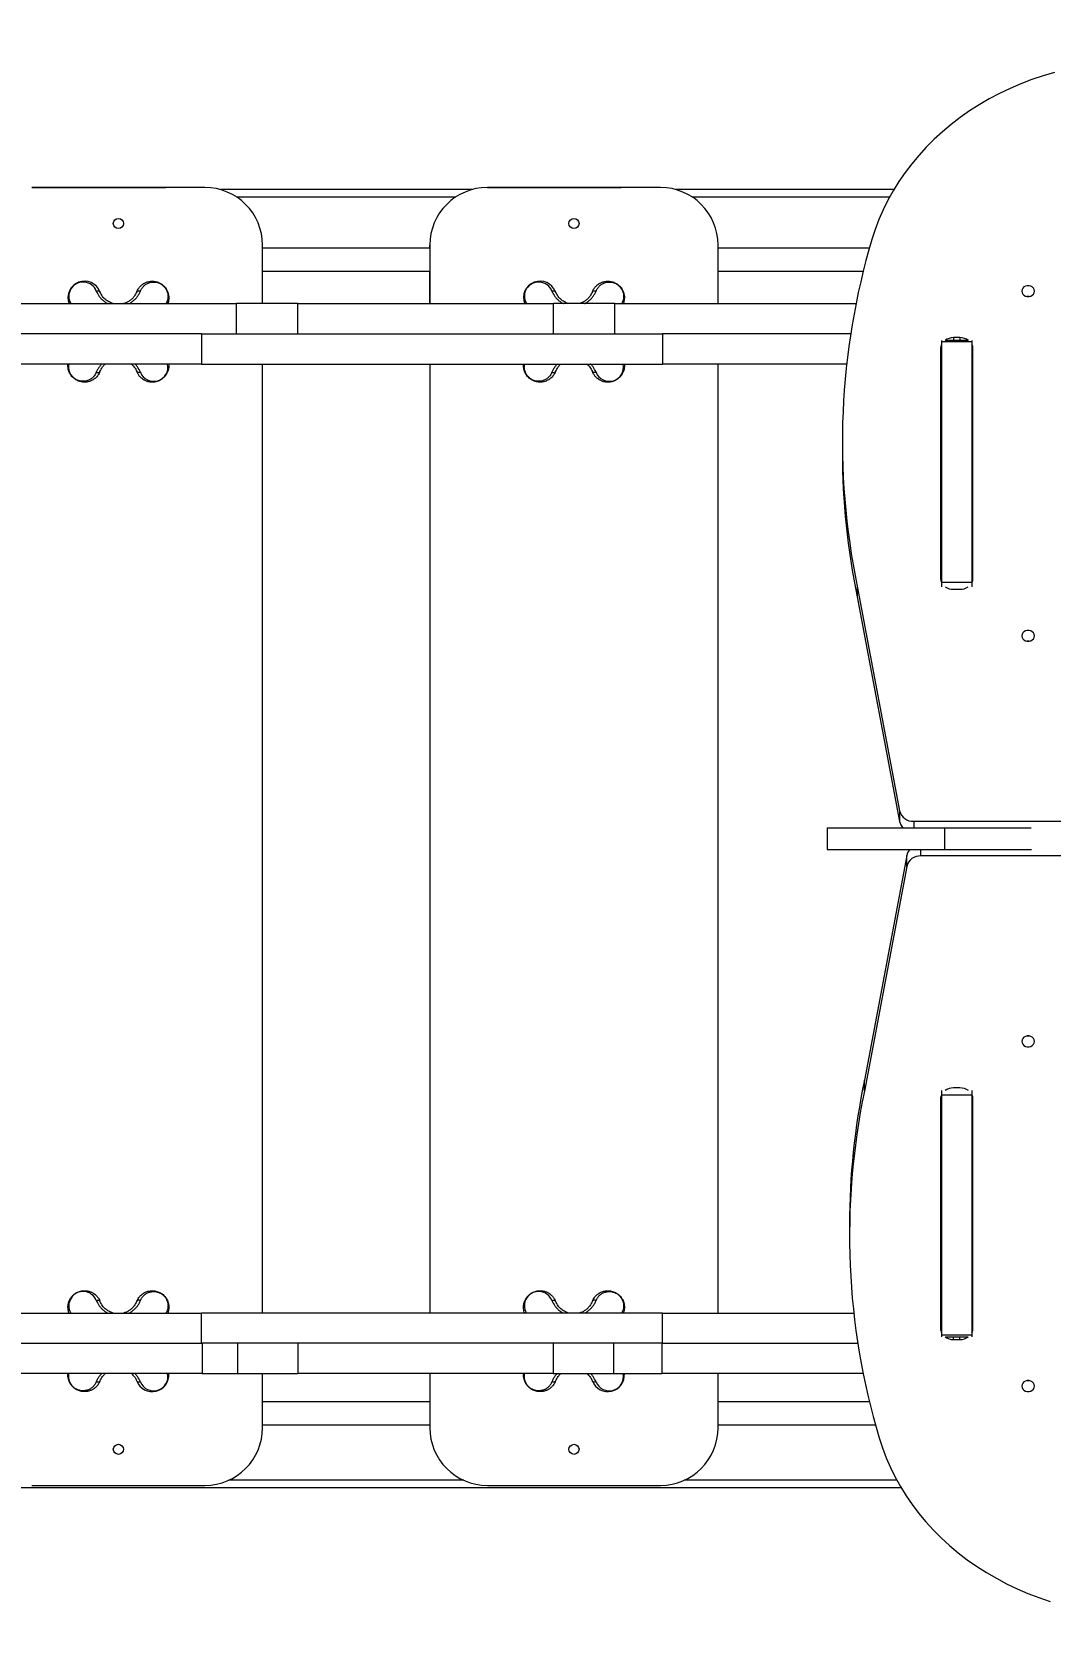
# Model space of a CAD drawing. Header units: millimetres. Extents: x -7233 to 5832, y -5390 to 5836.
# Drawn here: x -641 to 66, y 830 to 1935 of the extents above; entities that cross this region are included whole.
import ezdxf

# ---------------------------------------------------------------- set-up
doc = ezdxf.new("R2010")
doc.units = ezdxf.units.MM
for name, color, linetype in [('DIKOM_ОБЪЕКТ', 7, 'Continuous'), ('DIKOM_РАЗМЕР_ЗОНА', 7, 'Continuous'), ('DIKOM_РАЗМЕР_ОБЪЕКТА', 7, 'Continuous')]:
    doc.layers.add(name, color=color, linetype=linetype)
doc.styles.add('style1', font='arial.ttf', dxfattribs={"width": 0.8})
doc.dimstyles.new('1-50', dxfattribs={"dimtxt": 300, "dimasz": 200, "dimexe": 100, "dimexo": 0, "dimgap": 100, "dimtad": 1, "dimtxsty": 'style1', "dimcen": 200, "dimclrd": 7, "dimclre": 7, "dimclrt": 7, "dimadec": 1, "dimazin": 2, "dimtfac": 1, "dimtmove": 0, "dimatfit": 2, "dimfxl": 0, "dimlwd": 25, "dimlwe": 18, "dimarcsym": 0})

# ---------------------------------------------------------------- blocks, each defined once
blk = doc.blocks.new('*D10')
at = {"layer": 'Defpoints', "color": 0, "transparency": 16777216}
for p in [(763.4, 3836.4), (-4950.8, -2608), (-1588.6, -2608)]:
    blk.add_point(p, dxfattribs=at)
at = {"layer": 'DIKOM_РАЗМЕР_ОБЪЕКТА', "color": 7, "lineweight": 18, "transparency": 16777216}
for p, q in [((763.4, 3836.4), (-5050.8, 3836.4)), ((-1588.6, -2608), (-5050.8, -2608))]:
    blk.add_line(p, q, dxfattribs=at)
at = {"layer": 'DIKOM_РАЗМЕР_ОБЪЕКТА', "color": 7, "lineweight": 25, "transparency": 16777216}
blk.add_line((-4950.8, 3636.4), (-4950.8, -2408), dxfattribs=at)
at = {"layer": 'DIKOM_РАЗМЕР_ОБЪЕКТА', "color": 7, "transparency": 16777216}
for points in [[(-4984.1, 3636.4), (-4917.5, 3636.4), (-4950.8, 3836.4)], [(-4984.1, -2408), (-4917.5, -2408), (-4950.8, -2608)]]:
    blk.add_solid(points, dxfattribs=at)
at = {"layer": 'DIKOM_РАЗМЕР_ОБЪЕКТА', "color": 7, "transparency": 16777216, "insert": (-5204, -74.4), "char_height": 300, "attachment_point": 5, "rotation": 90, "style": 'style1'}
blk.add_mtext('6400', dxfattribs=at)
blk = doc.blocks.new('*D11')
at = {"layer": 'Defpoints', "color": 0, "transparency": 16777216}
for p in [(426.3, 5836.4), (-6783, -4536.3), (4706.9, -4536.3)]:
    blk.add_point(p, dxfattribs=at)
at = {"layer": 'DIKOM_РАЗМЕР_ЗОНА', "color": 7, "lineweight": 18, "transparency": 16777216}
for p, q in [((426.3, 5836.4), (-6883, 5836.4)), ((4706.9, -4536.3), (-6883, -4536.3))]:
    blk.add_line(p, q, dxfattribs=at)
at = {"layer": 'DIKOM_РАЗМЕР_ЗОНА', "color": 7, "lineweight": 25, "transparency": 16777216}
blk.add_line((-6783, 5636.4), (-6783, -4336.3), dxfattribs=at)
at = {"layer": 'DIKOM_РАЗМЕР_ЗОНА', "color": 7, "transparency": 16777216}
for points in [[(-6816.3, 5636.4), (-6749.7, 5636.4), (-6783, 5836.4)], [(-6816.3, -4336.3), (-6749.7, -4336.3), (-6783, -4536.3)]]:
    blk.add_solid(points, dxfattribs=at)
at = {"layer": 'DIKOM_РАЗМЕР_ЗОНА', "color": 7, "transparency": 16777216, "insert": (-7036.3, 116), "char_height": 300, "attachment_point": 5, "rotation": 90, "style": 'style1'}
blk.add_mtext('10350', dxfattribs=at)

msp = doc.modelspace()

# ---------------------------------------------------------------- linework, layer by layer
at = {"layer": 'DIKOM_ОБЪЕКТ', "color": 7, "linetype": 'Continuous', "lineweight": 15}
for p, q in [((-640.621, 1827.497), (-547.864, 1827.495)), ((-520.621, 1827.495), (-640.621, 1827.495)), ((-335.481, 1825.995), (-509.77, 1825.995)), ((-204.621, 1827.495), (-324.621, 1827.495)), ((-324.62, 1827.497), (-231.864, 1827.495)), ((-42.741, 1825.995), (-193.77, 1825.995)), ((-498.763, 1820.995), (-346.482, 1820.995)), ((-182.763, 1820.995), (-45.6, 1820.995)), ((-480.621, 1746.995), (-480.621, 1787.495)), ((-364.621, 1785.493), (-480.621, 1785.493)), ((-364.622, 1785.498), (-364.621, 1787.498)), ((-364.621, 1785.498), (-364.622, 1785.498)), ((-364.622, 1785.493), (-364.622, 1785.498)), ((-364.621, 1787.495), (-364.621, 1746.995)), ((-164.621, 1746.995), (-164.621, 1787.495)), ((-59.677, 1785.493), (-164.621, 1785.493)), ((-480.621, 1769.493), (-364.622, 1769.493)), ((-364.621, 1769.498), (-364.622, 1769.498)), ((-364.622, 1746.995), (-364.622, 1769.498)), ((-164.621, 1769.493), (-63.93, 1769.493)), ((-658.38, 1746.995), (-498.637, 1746.995)), ((-498.637, 1725.995), (-498.637, 1746.995)), ((-456.177, 1746.995), (-498.637, 1746.995)), ((-456.177, 1725.995), (-456.177, 1746.995)), ((-456.177, 1746.995), (-278.816, 1746.995)), ((-278.816, 1725.995), (-278.816, 1746.995)), ((-236.187, 1746.995), (-278.816, 1746.995)), ((-236.187, 1725.995), (-236.187, 1746.995)), ((-236.187, 1746.995), (-68.962, 1746.995)), ((-522.994, 1725.995), (-658.779, 1725.995)), ((-522.994, 1725.995), (-522.994, 1704.995)), ((-522.994, 1725.995), (-203.216, 1725.995)), ((-203.216, 1725.995), (-203.216, 1704.995)), ((-72.68, 1725.995), (-203.216, 1725.995)), ((-10.371, 1715.561), (-10.371, 1556.645)), ((-9.621, 1721.457), (-9.621, 1720.387)), ((11.379, 1720.387), (-9.621, 1720.387)), ((-9.621, 1720.387), (-9.621, 1553.656)), ((8.469, 1721.5), (-6.71, 1721.5)), ((3.129, 1723.355), (-1.371, 1723.355)), ((-1.371, 1723.355), (-1.371, 1721.5)), ((3.129, 1723.355), (3.129, 1721.5)), ((11.379, 1721.457), (11.379, 1720.387)), ((11.379, 1720.387), (11.379, 1553.656)), ((12.129, 1556.645), (12.129, 1715.561)), ((-522.994, 1704.995), (-658.779, 1704.995)), ((-545.771, 1704.995), (-545.623, 1703.995)), ((-522.994, 1704.995), (-203.216, 1704.995)), ((-480.621, 1046.995), (-480.621, 1704.995)), ((-364.621, 1704.995), (-364.621, 1046.995)), ((-229.771, 1704.995), (-229.623, 1703.995)), ((-75.468, 1704.995), (-203.216, 1704.995)), ((-164.621, 1046.995), (-164.621, 1704.995)), ((-9.621, 1704.995), (-10.371, 1704.995)), ((11.379, 1710.114), (11.811, 1710.114)), ((12.129, 1704.995), (11.379, 1704.995)), ((-78.445, 1651.17), (-78.445, 1643.67)), ((-68.087, 1551.056), (-38.794, 1395.278)), ((-68.087, 1551.056), (-68.087, 1543.556)), ((11.379, 1553.656), (-9.621, 1553.656)), ((-9.621, 1553.656), (-9.621, 1550.601)), ((-1.371, 1548.851), (3.129, 1548.851)), ((11.379, 1553.656), (11.379, 1550.601)), ((-68.087, 1543.556), (-38.794, 1387.778)), ((-38.794, 1395.278), (-38.794, 1387.778)), ((-88.893, 1383.501), (-88.893, 1368.501)), ((-88.893, 1383.501), (-7.718, 1383.501)), ((-28.924, 1388.009), (552.536, 1388.011)), ((-28.924, 1388.009), (-28.924, 1383.501)), ((-7.718, 1383.501), (-7.718, 1368.501)), ((-7.718, 1383.501), (52.599, 1383.501)), ((-88.893, 1368.501), (-7.718, 1368.501)), ((-33.835, 1364.213), (-63.128, 1208.437)), ((-33.835, 1356.713), (-33.835, 1364.213)), ((-23.965, 1363.981), (-23.965, 1368.501)), ((95.26, 1363.981), (-23.965, 1363.981)), ((-7.718, 1368.501), (52.679, 1368.501)), ((-33.835, 1356.713), (-63.128, 1200.937)), ((-63.128, 1200.937), (-63.128, 1208.437)), ((-10.371, 1195.347), (-10.371, 1036.432)), ((-9.621, 1201.248), (-9.621, 1197.994)), ((11.379, 1197.994), (-9.621, 1197.994)), ((-9.621, 1197.994), (-9.621, 1031.602)), ((3.129, 1203.142), (-1.371, 1203.142)), ((11.379, 1201.248), (11.379, 1197.994)), ((11.379, 1197.994), (11.379, 1031.602)), ((12.129, 1036.432), (12.129, 1195.347)), ((-73.486, 1108.323), (-73.486, 1100.823)), ((-658.779, 1046.995), (-523.062, 1046.995)), ((-523.062, 1025.995), (-523.062, 1046.995)), ((-203.284, 1046.995), (-523.062, 1046.995)), ((-203.284, 1025.995), (-203.284, 1046.995)), ((-203.284, 1046.995), (-70.508, 1046.995)), ((-10.371, 1046.995), (-9.621, 1046.995)), ((11.379, 1046.995), (12.129, 1046.995)), ((11.811, 1041.878), (11.379, 1041.878)), ((11.379, 1031.602), (-9.621, 1031.602)), ((-9.621, 1031.602), (-9.621, 1030.531)), ((-6.71, 1030.49), (8.468, 1030.49)), ((-1.371, 1028.638), (-1.371, 1030.49)), ((-1.371, 1028.638), (3.129, 1028.638)), ((3.129, 1028.638), (3.129, 1030.49)), ((11.379, 1031.602), (11.379, 1030.531)), ((-658.779, 1025.995), (-523.062, 1025.995)), ((-203.284, 1025.995), (-523.062, 1025.995)), ((-522.596, 1025.995), (-522.596, 1004.995)), ((-497.903, 1025.995), (-497.903, 1004.995)), ((-456.098, 1025.995), (-456.098, 1004.995)), ((-278.968, 1025.995), (-278.968, 1004.995)), ((-237.243, 1025.995), (-237.243, 1004.995)), ((-203.615, 1025.995), (-203.615, 1004.995)), ((-203.284, 1025.995), (-67.72, 1025.995)), ((-522.596, 1004.995), (-658.38, 1004.995)), ((-615.621, 1003.995), (-615.472, 1004.995)), ((-522.596, 1004.995), (-497.903, 1004.995)), ((-497.903, 1004.995), (-456.098, 1004.995)), ((-480.621, 967.495), (-480.621, 1004.995)), ((-278.968, 1004.995), (-456.098, 1004.995)), ((-364.621, 1004.995), (-364.621, 967.495)), ((-299.621, 1003.995), (-299.472, 1004.995)), ((-278.968, 1004.995), (-237.243, 1004.995)), ((-237.243, 1004.995), (-203.615, 1004.995)), ((-64.002, 1004.995), (-203.615, 1004.995)), ((-164.621, 967.495), (-164.621, 1004.995)), ((-364.621, 985.493), (-480.621, 985.493)), ((-59.703, 985.493), (-164.621, 985.493)), ((-480.621, 969.493), (-364.621, 969.493)), ((-164.621, 969.493), (-55.556, 969.493)), ((-340.984, 930.995), (-504.258, 930.995)), ((-40.639, 930.995), (-188.258, 930.995)), ((-1488.621, 925.995), (-37.78, 925.995)), ((-640.621, 927.495), (-520.621, 927.495)), ((-324.621, 927.495), (-204.621, 927.495))]:
    msp.add_line(p, q, dxfattribs=at)
at = {"layer": 'DIKOM_ОБЪЕКТ', "color": 7, "linetype": 'Continuous', "lineweight": 15, "flags": 128}
for points in [[(68.665, 1907.335), (60.753, 1904.996), (52.968, 1902.358), (45.324, 1899.427), (37.836, 1896.206), (30.52, 1892.704), (23.388, 1888.926), (16.455, 1884.881), (9.734, 1880.575), (3.239, 1876.017), (-3.019, 1871.216), (-9.027, 1866.181), (-14.773, 1860.923), (-20.247, 1855.451), (-25.437, 1849.775), (-30.334, 1843.907), (-34.928, 1837.858), (-39.211, 1831.64), (-43.173, 1825.265), (-46.808, 1818.746), (-50.108, 1812.094), (-53.068, 1805.322), (-55.68, 1798.445), (-57.94, 1791.475)], [(-577.124, 1802.633), (-577.121, 1802.495), (-577.17, 1801.914)], [(-261.124, 1802.633), (-261.121, 1802.495), (-261.17, 1801.914)], [(54.779, 1755.614), (54.601, 1756.688), (54.081, 1757.674), (53.261, 1758.494), (52.207, 1759.081), (51.005, 1759.386), (49.753, 1759.386), (48.551, 1759.081), (47.498, 1758.494), (46.678, 1757.674), (46.157, 1756.688), (45.979, 1755.614), (46.157, 1754.541), (46.678, 1753.554), (47.498, 1752.735), (48.551, 1752.148), (49.753, 1751.843), (51.005, 1751.843), (52.207, 1752.148), (53.261, 1752.735), (54.081, 1753.554), (54.601, 1754.541), (54.779, 1755.614)], [(-595.917, 1755.642), (-595.532, 1755.787), (-595.135, 1755.877), (-594.745, 1755.907), (-594.379, 1755.877), (-594.05, 1755.787), (-593.774, 1755.641), (-593.562, 1755.446), (-593.423, 1755.21)], [(-567.823, 1755.21), (-567.684, 1755.446), (-567.472, 1755.641), (-567.196, 1755.787), (-566.867, 1755.877), (-566.5, 1755.907), (-566.111, 1755.877), (-565.714, 1755.787), (-565.329, 1755.642)], [(-279.917, 1755.642), (-279.532, 1755.787), (-279.135, 1755.877), (-278.745, 1755.907), (-278.379, 1755.877), (-278.05, 1755.787), (-277.774, 1755.641), (-277.562, 1755.446), (-277.423, 1755.21)], [(-251.823, 1755.21), (-251.684, 1755.446), (-251.472, 1755.641), (-251.196, 1755.787), (-250.867, 1755.877), (-250.5, 1755.907), (-250.111, 1755.877), (-249.714, 1755.787), (-249.329, 1755.642)], [(-595.917, 1699.348), (-595.532, 1699.202), (-595.135, 1699.112), (-594.745, 1699.082), (-594.379, 1699.113), (-594.05, 1699.203), (-593.774, 1699.348), (-593.562, 1699.543), (-593.423, 1699.78)], [(-565.329, 1699.348), (-565.714, 1699.202), (-566.111, 1699.112), (-566.5, 1699.082), (-566.867, 1699.113), (-567.196, 1699.203), (-567.472, 1699.348), (-567.684, 1699.543), (-567.823, 1699.78)], [(-279.917, 1699.348), (-279.532, 1699.202), (-279.135, 1699.112), (-278.745, 1699.082), (-278.379, 1699.113), (-278.05, 1699.203), (-277.774, 1699.348), (-277.562, 1699.543), (-277.423, 1699.78)], [(-249.329, 1699.348), (-249.714, 1699.202), (-250.111, 1699.112), (-250.5, 1699.082), (-250.867, 1699.113), (-251.196, 1699.203), (-251.472, 1699.348), (-251.684, 1699.543), (-251.823, 1699.78)], [(54.779, 1516.591), (54.601, 1517.665), (54.081, 1518.652), (53.261, 1519.471), (52.207, 1520.058), (51.005, 1520.363), (49.753, 1520.363), (48.551, 1520.058), (47.498, 1519.471), (46.678, 1518.652), (46.157, 1517.665), (45.979, 1516.591), (46.157, 1515.518), (46.678, 1514.531), (47.498, 1513.712), (48.551, 1513.125), (49.753, 1512.82), (51.005, 1512.82), (52.207, 1513.125), (53.261, 1513.712), (54.081, 1514.531), (54.601, 1515.518), (54.779, 1516.591)], [(45.979, 1235.401), (46.157, 1234.328), (46.678, 1233.341), (47.498, 1232.521), (48.551, 1231.935), (49.753, 1231.629), (51.005, 1231.629), (52.207, 1231.935), (53.261, 1232.521), (54.081, 1233.341), (54.601, 1234.328), (54.779, 1235.401), (54.601, 1236.475), (54.081, 1237.461), (53.261, 1238.281), (52.207, 1238.867), (51.005, 1239.173), (49.753, 1239.173), (48.551, 1238.867), (47.498, 1238.281), (46.678, 1237.461), (46.157, 1236.475), (45.979, 1235.401)], [(-595.915, 1055.642), (-595.529, 1055.787), (-595.133, 1055.877), (-594.743, 1055.907), (-594.376, 1055.877), (-594.048, 1055.787), (-593.772, 1055.641), (-593.56, 1055.446), (-593.421, 1055.21)], [(-565.327, 1055.642), (-565.712, 1055.787), (-566.108, 1055.877), (-566.498, 1055.907), (-566.865, 1055.877), (-567.194, 1055.787), (-567.47, 1055.641), (-567.682, 1055.446), (-567.82, 1055.21)], [(-279.915, 1055.642), (-279.529, 1055.787), (-279.133, 1055.877), (-278.743, 1055.907), (-278.376, 1055.877), (-278.048, 1055.787), (-277.772, 1055.641), (-277.56, 1055.446), (-277.421, 1055.21)], [(-249.327, 1055.642), (-249.712, 1055.787), (-250.108, 1055.877), (-250.498, 1055.907), (-250.865, 1055.877), (-251.194, 1055.787), (-251.47, 1055.641), (-251.682, 1055.446), (-251.82, 1055.21)], [(-593.421, 999.78), (-593.56, 999.543), (-593.772, 999.348), (-594.048, 999.203), (-594.376, 999.113), (-594.743, 999.082), (-595.133, 999.112), (-595.529, 999.202), (-595.915, 999.348)], [(-565.327, 999.348), (-565.712, 999.202), (-566.108, 999.112), (-566.498, 999.082), (-566.865, 999.113), (-567.194, 999.203), (-567.47, 999.348), (-567.682, 999.543), (-567.82, 999.78)], [(-277.421, 999.78), (-277.56, 999.543), (-277.772, 999.348), (-278.048, 999.203), (-278.376, 999.113), (-278.743, 999.082), (-279.133, 999.112), (-279.529, 999.202), (-279.915, 999.348)], [(-249.327, 999.348), (-249.712, 999.202), (-250.108, 999.112), (-250.498, 999.082), (-250.865, 999.113), (-251.194, 999.203), (-251.47, 999.348), (-251.682, 999.543), (-251.82, 999.78)], [(45.979, 996.378), (46.157, 995.305), (46.678, 994.318), (47.498, 993.498), (48.551, 992.912), (49.753, 992.606), (51.005, 992.606), (52.207, 992.912), (53.261, 993.498), (54.081, 994.318), (54.601, 995.305), (54.779, 996.378), (54.601, 997.452), (54.081, 998.438), (53.261, 999.258), (52.207, 999.844), (51.005, 1000.15), (49.753, 1000.15), (48.551, 999.844), (47.498, 999.258), (46.678, 998.438), (46.157, 997.452), (45.979, 996.378)], [(-52.981, 960.518), (-50.72, 953.548), (-48.108, 946.67), (-45.149, 939.899), (-41.849, 933.247), (-38.214, 926.727), (-34.251, 920.352), (-29.969, 914.134), (-25.375, 908.085), (-20.477, 902.218), (-15.287, 896.542), (-9.814, 891.07), (-4.067, 885.811), (1.941, 880.776), (8.198, 875.976), (14.694, 871.418), (21.415, 867.112), (28.347, 863.066), (35.479, 859.288), (42.796, 855.786), (50.284, 852.566), (57.927, 849.634), (65.713, 846.996)]]:
    msp.add_lwpolyline(points, dxfattribs=at)
at = {"layer": 'DIKOM_ОБЪЕКТ', "color": 7, "linetype": 'Continuous', "lineweight": 15}
for centre in [(-580.621, 1802.495), (-264.621, 1802.495), (-580.621, 952.495), (-264.621, 952.495)]:
    msp.add_circle(centre, 3.5, dxfattribs=at)
for centre, radius, start, end in [((-520.621, 1787.495), 40, 0, 90), ((-324.621, 1787.495), 40, 90, 180), ((-204.621, 1787.495), 40, 0, 90), ((411.845, 1651.223), 490.274, 163.377367, 191.789055), ((-604.121, 1751.002), 11.495, 21.474764, 200.399558), ((-605.13, 1752.034), 9.894, 21.388025, 210.617267), ((-288.121, 1751.002), 11.495, 21.474883, 200.399439), ((-289.13, 1752.034), 9.894, 21.388142, 210.617149), ((50.379, 1746.863), 5.062, 81.124406, 98.875594), ((-3.415, 1715.534), 6.956, 153.147699, 179.776923), ((-1.455, 1713.54), 9.815, 89.508945, 126.232631), ((3.213, 1713.54), 9.815, 53.767368, 90.490888), ((5.17, 1715.533), 6.959, 0.228303, 26.846039), ((-556.124, 1702.941), 9.882, 201.322699, 11.997407), ((-240.124, 1702.941), 9.882, 201.322498, 11.997708), ((-3.413, 1708.033), 6.958, 153.150583, 179.774288), ((5.169, 1708.033), 6.961, 0.230939, 26.843153), ((411.494, 1643.767), 489.939, 180.011396, 191.802451), ((-3.413, 1556.673), 6.958, 180.225664, 206.849589), ((-1.45, 1558.695), 9.845, 235.308288, 270.459691), ((3.208, 1558.695), 9.845, 269.540477, 304.691714), ((5.169, 1556.673), 6.961, 333.156674, 359.769109), ((50.379, 1507.837), 5.065, 81.130423, 98.869577), ((50.379, 1507.834), 5.065, 81.245419, 98.754581), ((-29.416, 1397.677), 9.68, 194.350569, 272.913773), ((-30.664, 1389.407), 8.292, 191.330895, 225.419564), ((-25.703, 1362.583), 8.294, 134.480066, 168.665866), ((-24.457, 1354.314), 9.68, 87.086314, 165.649509), ((50.379, 1244.154), 5.064, 261.127481, 278.872519), ((416.45, 1108.226), 489.936, 168.197509, 179.988652), ((416.804, 1100.769), 490.273, 168.210902, 196.622645), ((-3.413, 1195.32), 6.958, 153.150353, 179.774394), ((-1.455, 1193.326), 9.816, 89.51004, 126.192487), ((3.213, 1193.326), 9.816, 53.807511, 90.489792), ((5.169, 1195.319), 6.96, 0.230833, 26.843384), ((-605.128, 1052.034), 9.894, 21.38821, 210.617081), ((-289.128, 1052.034), 9.894, 21.388013, 210.617278), ((-3.413, 1043.959), 6.958, 180.225731, 206.849647), ((5.169, 1043.96), 6.96, 333.156617, 359.769042), ((-3.413, 1036.459), 6.958, 180.225712, 206.849417), ((-1.455, 1038.454), 9.816, 233.807513, 270.48996), ((3.213, 1038.454), 9.816, 269.510208, 306.192489), ((5.169, 1036.46), 6.961, 333.156847, 359.769061), ((-557.126, 1003.982), 11.491, 201.452917, 5.055478), ((-556.121, 1002.941), 9.881, 201.322193, 11.997946), ((-241.126, 1003.982), 11.491, 201.452721, 5.055674), ((-240.121, 1002.941), 9.881, 201.322106, 11.998034), ((50.379, 1005.131), 5.064, 261.127481, 278.872519), ((-520.621, 967.495), 40, 270, 0), ((-324.621, 967.495), 40, 180, 270), ((-204.621, 967.495), 40, 270, 0)]:
    msp.add_arc(centre, radius, start, end, dxfattribs=at)
for points, knots in [([(-567.823, 1755.21), (-567.661, 1755.585), (-567.327, 1756.361), (-566.668, 1757.448), (-565.987, 1758.348), (-565.314, 1759.081), (-564.68, 1759.679), (-563.952, 1760.264), (-563.213, 1760.763), (-562.412, 1761.219), (-561.566, 1761.618), (-560.693, 1761.939), (-559.734, 1762.209), (-558.706, 1762.407), (-557.508, 1762.509), (-556.278, 1762.486), (-555.009, 1762.325), (-553.709, 1762.004), (-552.498, 1761.549), (-551.404, 1760.993), (-550.093, 1760.155), (-548.859, 1759.065), (-547.833, 1757.808), (-547.195, 1756.836), (-546.669, 1755.829), (-546.133, 1754.504), (-545.707, 1752.86), (-545.651, 1751.615), (-545.623, 1750.995)], [0, 0, 0, 0, 0.03905375, 0.08067359, 0.12489275, 0.15236724, 0.18231701, 0.21475073, 0.24966908, 0.2759209, 0.31222143, 0.34876907, 0.37442286, 0.41752549, 0.45845499, 0.49857687, 0.54174532, 0.58353859, 0.6240378, 0.65659489, 0.68672424, 0.74934742, 0.77995672, 0.81223411, 0.84226691, 0.87505093, 0.93775867, 1, 1, 1, 1]), ([(-565.329, 1755.642), (-564.971, 1756.382), (-564.255, 1757.865), (-562.667, 1759.541), (-560.842, 1760.81), (-558.807, 1761.628), (-556.607, 1761.993), (-554.615, 1761.871), (-552.952, 1761.436), (-551.849, 1760.98), (-550.973, 1760.498), (-550.091, 1759.914), (-549.036, 1759.018), (-547.972, 1757.745), (-547.19, 1756.413), (-546.666, 1755.117), (-546.244, 1753.459), (-546.118, 1751.487), (-546.519, 1749.306), (-547.029, 1747.792), (-547.529, 1747.094), (-547.6, 1746.995)], [0, 0, 0, 0, 0.07588534, 0.151932, 0.22765568, 0.30359081, 0.37895286, 0.45504579, 0.49580088, 0.53116264, 0.5522143, 0.57170828, 0.60757142, 0.64571142, 0.68388217, 0.72196638, 0.76015711, 0.83593689, 0.91198229, 0.98744009, 1, 1, 1, 1]), ([(-251.823, 1755.21), (-251.661, 1755.585), (-251.327, 1756.361), (-250.669, 1757.448), (-249.987, 1758.348), (-249.314, 1759.081), (-248.68, 1759.679), (-247.952, 1760.264), (-247.214, 1760.763), (-246.412, 1761.219), (-245.566, 1761.618), (-244.693, 1761.939), (-243.734, 1762.209), (-242.706, 1762.407), (-241.508, 1762.509), (-240.278, 1762.486), (-239.009, 1762.325), (-237.709, 1762.004), (-236.498, 1761.549), (-235.404, 1760.993), (-234.093, 1760.155), (-232.859, 1759.065), (-231.833, 1757.808), (-231.195, 1756.836), (-230.669, 1755.829), (-230.133, 1754.504), (-229.707, 1752.86), (-229.651, 1751.615), (-229.623, 1750.995)], [0, 0, 0, 0, 0.03905324, 0.08067309, 0.12489295, 0.15236667, 0.18231728, 0.21475012, 0.24966755, 0.27591937, 0.3122209, 0.34876854, 0.37442234, 0.41752497, 0.45845447, 0.49857635, 0.541746, 0.58353806, 0.62403727, 0.65659436, 0.6867225, 0.74934681, 0.77995707, 0.81223366, 0.84226711, 0.87505114, 0.93775857, 1, 1, 1, 1]), ([(-249.329, 1755.642), (-248.971, 1756.382), (-248.255, 1757.865), (-246.668, 1759.541), (-244.842, 1760.81), (-242.807, 1761.628), (-240.607, 1761.993), (-238.615, 1761.871), (-236.952, 1761.436), (-235.849, 1760.98), (-234.973, 1760.498), (-234.091, 1759.914), (-233.036, 1759.018), (-231.972, 1757.745), (-231.19, 1756.413), (-230.666, 1755.117), (-230.244, 1753.459), (-230.118, 1751.487), (-230.519, 1749.306), (-231.029, 1747.792), (-231.529, 1747.094), (-231.6, 1746.995)], [0, 0, 0, 0, 0.07588536, 0.15193142, 0.22765439, 0.30359119, 0.37895326, 0.45504526, 0.49580137, 0.5311621, 0.55221483, 0.57170775, 0.60757192, 0.64571107, 0.68388247, 0.72196669, 0.76015744, 0.83593717, 0.91198259, 0.98744009, 1, 1, 1, 1]), ([(-595.917, 1755.642), (-595.315, 1754.374), (-594.405, 1752.458), (-592.396, 1750.108), (-590.566, 1748.529), (-589.073, 1747.468), (-588.116, 1747.059), (-587.964, 1746.995)], [0, 0, 0, 0, 0.38364028, 0.57979076, 0.77015993, 0.96356447, 1, 1, 1, 1]), ([(-584.277, 1746.995), (-584.603, 1747.09), (-585.404, 1747.324), (-586.61, 1747.84), (-587.886, 1748.537), (-589.74, 1749.831), (-591.917, 1752.053), (-592.902, 1754.118), (-593.423, 1755.21)], [0, 0, 0, 0, 0.06906099, 0.16942612, 0.27316236, 0.38086343, 0.67250273, 1, 1, 1, 1]), ([(-567.823, 1755.21), (-568.344, 1754.109), (-569.026, 1752.667), (-570.408, 1751.01), (-571.277, 1750.132), (-572.448, 1749.141), (-574.007, 1748.14), (-575.677, 1747.336), (-576.776, 1747.079), (-577.138, 1746.995)], [0, 0, 0, 0, 0.32628474, 0.42701088, 0.52396158, 0.61739187, 0.77590091, 0.92624546, 1, 1, 1, 1]), ([(-573.271, 1746.995), (-573.149, 1747.046), (-572.217, 1747.44), (-570.731, 1748.492), (-568.88, 1750.071), (-567.389, 1751.838), (-566.173, 1753.705), (-565.613, 1754.989), (-565.329, 1755.642)], [0, 0, 0, 0, 0.02934545, 0.22317868, 0.41740168, 0.61145921, 0.80251612, 1, 1, 1, 1]), ([(-545.623, 1750.995), (-545.719, 1749.855), (-545.82, 1748.654), (-546.206, 1747.36), (-546.32, 1747.151), (-546.405, 1746.995)], [0, 0, 0, 0, 0.82442033, 0.86828077, 1, 1, 1, 1]), ([(-279.917, 1755.642), (-279.315, 1754.374), (-278.405, 1752.458), (-276.396, 1750.108), (-274.566, 1748.529), (-273.073, 1747.468), (-272.116, 1747.059), (-271.964, 1746.995)], [0, 0, 0, 0, 0.38363887, 0.57978864, 0.7701571, 0.96356094, 1, 1, 1, 1]), ([(-268.277, 1746.995), (-268.603, 1747.09), (-269.404, 1747.324), (-270.61, 1747.84), (-271.886, 1748.537), (-273.74, 1749.83), (-275.917, 1752.053), (-276.902, 1754.118), (-277.423, 1755.21)], [0, 0, 0, 0, 0.06906101, 0.16942617, 0.27316244, 0.38086639, 0.67250122, 1, 1, 1, 1]), ([(-251.823, 1755.21), (-252.344, 1754.109), (-253.026, 1752.668), (-254.408, 1751.01), (-255.277, 1750.132), (-256.448, 1749.141), (-258.007, 1748.14), (-259.677, 1747.336), (-260.776, 1747.079), (-261.138, 1746.995)], [0, 0, 0, 0, 0.32628807, 0.4270104, 0.52396126, 0.61739169, 0.7759039, 0.92624535, 1, 1, 1, 1]), ([(-257.271, 1746.995), (-257.149, 1747.046), (-256.217, 1747.44), (-254.731, 1748.492), (-252.88, 1750.071), (-251.389, 1751.838), (-250.173, 1753.705), (-249.613, 1754.989), (-249.329, 1755.642)], [0, 0, 0, 0, 0.02934907, 0.22318186, 0.41740163, 0.61145643, 0.80251657, 1, 1, 1, 1]), ([(-229.623, 1750.995), (-229.719, 1749.855), (-229.821, 1748.654), (-230.206, 1747.36), (-230.32, 1747.151), (-230.405, 1746.995)], [0, 0, 0, 0, 0.82442244, 0.86828061, 1, 1, 1, 1]), ([(-593.423, 1699.78), (-593.609, 1699.354), (-593.993, 1698.472), (-594.734, 1697.31), (-595.601, 1696.233), (-596.533, 1695.323), (-597.589, 1694.501), (-598.706, 1693.82), (-599.923, 1693.263), (-601.196, 1692.846), (-602.476, 1692.588), (-603.831, 1692.473), (-605.157, 1692.513), (-606.598, 1692.733), (-608.008, 1693.134), (-609.473, 1693.773), (-610.905, 1694.651), (-612.289, 1695.829), (-613.267, 1696.978), (-613.912, 1697.94), (-614.448, 1698.883), (-614.985, 1700.113), (-615.366, 1701.457), (-615.569, 1702.701), (-615.632, 1703.773), (-615.628, 1704.537), (-615.58, 1704.932), (-615.573, 1704.995)], [0, 0, 0, 0, 0.04296037, 0.0888595, 0.13142868, 0.17790498, 0.21832762, 0.26649131, 0.31108427, 0.35532561, 0.40354559, 0.44340951, 0.49116491, 0.53259597, 0.58012395, 0.62168381, 0.66637379, 0.7111175, 0.7558238, 0.77759919, 0.80056704, 0.84220554, 0.88984159, 0.92506389, 0.95995351, 0.99367953, 1, 1, 1, 1]), ([(-595.917, 1699.348), (-596.275, 1698.607), (-596.99, 1697.124), (-598.578, 1695.449), (-600.404, 1694.179), (-602.439, 1693.361), (-604.639, 1692.996), (-606.631, 1693.118), (-608.294, 1693.554), (-609.397, 1694.009), (-610.273, 1694.491), (-611.154, 1695.075), (-612.21, 1695.971), (-613.274, 1697.244), (-614.055, 1698.576), (-614.58, 1699.872), (-614.998, 1701.529), (-615.143, 1703.268), (-614.89, 1704.493), (-614.786, 1704.995)], [0, 0, 0, 0, 0.08540682, 0.17099432, 0.2562172, 0.34168143, 0.42649882, 0.51213876, 0.5580073, 0.59780574, 0.62149849, 0.6434361, 0.68380136, 0.72672604, 0.76968592, 0.81254838, 0.85553073, 0.94081826, 1, 1, 1, 1]), ([(-592.181, 1704.995), (-592.224, 1704.958), (-592.879, 1704.392), (-593.837, 1703.14), (-595.078, 1701.287), (-595.634, 1700.001), (-595.917, 1699.348)], [0, 0, 0, 0, 0.0224452, 0.34804999, 0.66863607, 1, 1, 1, 1]), ([(-593.423, 1699.78), (-592.905, 1700.882), (-592.226, 1702.325), (-590.831, 1703.976), (-590.215, 1704.632), (-589.833, 1704.95), (-589.779, 1704.995)], [0, 0, 0, 0, 0.60435468, 0.79091674, 0.97049097, 1, 1, 1, 1]), ([(-571.589, 1704.995), (-570.886, 1704.346), (-569.146, 1702.74), (-568.317, 1700.885), (-567.823, 1699.78)], [0, 0, 0, 0, 0.40403266, 1, 1, 1, 1]), ([(-565.329, 1699.348), (-565.946, 1700.607), (-566.878, 1702.511), (-568.35, 1704.373), (-569.017, 1704.952), (-569.066, 1704.995)], [0, 0, 0, 0, 0.64439527, 0.97386652, 1, 1, 1, 1]), ([(-545.623, 1703.995), (-545.637, 1703.566), (-545.663, 1702.722), (-545.887, 1701.437), (-546.23, 1700.239), (-546.674, 1699.151), (-547.364, 1697.829), (-548.308, 1696.53), (-549.479, 1695.373), (-550.421, 1694.625), (-551.413, 1693.991), (-552.508, 1693.436), (-553.718, 1692.983), (-555.016, 1692.664), (-556.174, 1692.516), (-557.219, 1692.483), (-558.108, 1692.525), (-559.017, 1692.64), (-559.845, 1692.811), (-560.715, 1693.058), (-561.585, 1693.379), (-562.419, 1693.774), (-563.306, 1694.28), (-564.194, 1694.896), (-565.103, 1695.686), (-566.066, 1696.714), (-567.032, 1698.024), (-567.567, 1699.213), (-567.823, 1699.78)], [0, 0, 0, 0, 0.04316502, 0.08495629, 0.12549742, 0.15805131, 0.18789669, 0.25062401, 0.28173722, 0.31356084, 0.34377062, 0.37642987, 0.41686172, 0.45855573, 0.50159065, 0.53107926, 0.56376564, 0.59289155, 0.62637286, 0.65248171, 0.68843272, 0.72458468, 0.750276, 0.79629378, 0.83789226, 0.87507756, 0.94044729, 1, 1, 1, 1]), ([(-277.423, 1699.78), (-277.609, 1699.354), (-277.993, 1698.472), (-278.734, 1697.31), (-279.601, 1696.233), (-280.533, 1695.323), (-281.589, 1694.501), (-282.706, 1693.82), (-283.923, 1693.263), (-285.196, 1692.846), (-286.476, 1692.588), (-287.831, 1692.473), (-289.157, 1692.513), (-290.598, 1692.733), (-292.008, 1693.134), (-293.473, 1693.773), (-294.905, 1694.651), (-296.289, 1695.829), (-297.267, 1696.978), (-297.912, 1697.94), (-298.448, 1698.883), (-298.985, 1700.113), (-299.366, 1701.457), (-299.569, 1702.701), (-299.632, 1703.773), (-299.628, 1704.537), (-299.58, 1704.932), (-299.573, 1704.995)], [0, 0, 0, 0, 0.04295986, 0.08885958, 0.13142806, 0.17790512, 0.21832776, 0.26649143, 0.31108341, 0.35532677, 0.40354462, 0.44340853, 0.49116392, 0.53259612, 0.58012409, 0.62168274, 0.66637271, 0.71111753, 0.75582381, 0.7775992, 0.80056772, 0.84220568, 0.88984173, 0.92506402, 0.95995355, 0.99367953, 1, 1, 1, 1]), ([(-279.917, 1699.348), (-280.275, 1698.607), (-280.99, 1697.124), (-282.578, 1695.449), (-284.404, 1694.179), (-286.439, 1693.361), (-288.639, 1692.996), (-290.631, 1693.118), (-292.294, 1693.554), (-293.397, 1694.009), (-294.273, 1694.491), (-295.155, 1695.075), (-296.21, 1695.971), (-297.274, 1697.244), (-298.055, 1698.576), (-298.581, 1699.872), (-298.998, 1701.529), (-299.143, 1703.268), (-298.89, 1704.493), (-298.786, 1704.995)], [0, 0, 0, 0, 0.08540682, 0.17099364, 0.25621735, 0.34168158, 0.42649898, 0.51213786, 0.55800752, 0.59780479, 0.62149874, 0.64343755, 0.68380167, 0.72672538, 0.76968597, 0.81254844, 0.85553079, 0.94081825, 1, 1, 1, 1]), ([(-276.181, 1704.995), (-276.224, 1704.958), (-276.879, 1704.392), (-277.837, 1703.14), (-279.078, 1701.287), (-279.634, 1700.001), (-279.917, 1699.348)], [0, 0, 0, 0, 0.02244054, 0.34804946, 0.6686358, 1, 1, 1, 1]), ([(-277.423, 1699.78), (-276.905, 1700.882), (-276.226, 1702.325), (-274.831, 1703.976), (-274.215, 1704.632), (-273.833, 1704.95), (-273.779, 1704.995)], [0, 0, 0, 0, 0.60435184, 0.79091302, 0.9704864, 1, 1, 1, 1]), ([(-255.589, 1704.995), (-254.886, 1704.346), (-253.146, 1702.74), (-252.317, 1700.885), (-251.823, 1699.78)], [0, 0, 0, 0, 0.40403408, 1, 1, 1, 1]), ([(-249.329, 1699.348), (-249.946, 1700.607), (-250.878, 1702.511), (-252.35, 1704.373), (-253.017, 1704.952), (-253.066, 1704.995)], [0, 0, 0, 0, 0.64439527, 0.97386652, 1, 1, 1, 1]), ([(-229.623, 1703.995), (-229.637, 1703.566), (-229.663, 1702.722), (-229.887, 1701.437), (-230.23, 1700.239), (-230.674, 1699.151), (-231.364, 1697.829), (-232.308, 1696.53), (-233.479, 1695.373), (-234.421, 1694.625), (-235.413, 1693.991), (-236.508, 1693.436), (-237.718, 1692.983), (-239.016, 1692.664), (-240.174, 1692.516), (-241.219, 1692.483), (-242.108, 1692.525), (-243.017, 1692.64), (-243.845, 1692.811), (-244.715, 1693.058), (-245.585, 1693.379), (-246.419, 1693.774), (-247.306, 1694.28), (-248.194, 1694.896), (-249.102, 1695.686), (-250.066, 1696.714), (-251.032, 1698.024), (-251.567, 1699.213), (-251.823, 1699.78)], [0, 0, 0, 0, 0.04316508, 0.08495635, 0.12549748, 0.15805137, 0.1878961, 0.25062342, 0.28173662, 0.31356025, 0.34377003, 0.37642928, 0.41686112, 0.45855634, 0.50159008, 0.53107985, 0.56376623, 0.59289213, 0.62637453, 0.65248232, 0.68843333, 0.72458529, 0.7502766, 0.79629439, 0.83789202, 0.87507809, 0.94044783, 1, 1, 1, 1]), ([(-615.621, 1050.995), (-615.607, 1051.423), (-615.58, 1052.267), (-615.357, 1053.552), (-615.014, 1054.75), (-614.57, 1055.838), (-613.879, 1057.161), (-612.936, 1058.46), (-611.765, 1059.616), (-610.823, 1060.365), (-609.831, 1060.999), (-608.736, 1061.554), (-607.526, 1062.007), (-606.228, 1062.326), (-605.07, 1062.473), (-604.025, 1062.507), (-603.135, 1062.464), (-602.226, 1062.35), (-601.399, 1062.179), (-600.529, 1061.931), (-599.659, 1061.61), (-598.824, 1061.215), (-597.938, 1060.71), (-597.05, 1060.093), (-596.141, 1059.303), (-595.178, 1058.275), (-594.212, 1056.965), (-593.676, 1055.777), (-593.421, 1055.21)], [0, 0, 0, 0, 0.04316513, 0.08495638, 0.12549678, 0.15805166, 0.18789573, 0.25062362, 0.28173627, 0.31355988, 0.34376965, 0.37642888, 0.41686082, 0.45855716, 0.50158969, 0.53108062, 0.56376698, 0.59289287, 0.62637422, 0.65248306, 0.68843406, 0.724586, 0.75027716, 0.79629508, 0.83789185, 0.87507869, 0.94044839, 1, 1, 1, 1]), ([(-567.82, 1055.21), (-567.635, 1055.636), (-567.251, 1056.517), (-566.509, 1057.679), (-565.643, 1058.757), (-564.711, 1059.667), (-563.655, 1060.489), (-562.538, 1061.169), (-561.321, 1061.726), (-560.048, 1062.144), (-558.768, 1062.401), (-557.413, 1062.517), (-556.086, 1062.477), (-554.646, 1062.257), (-553.236, 1061.856), (-551.771, 1061.216), (-550.339, 1060.338), (-548.954, 1059.161), (-547.977, 1058.012), (-547.331, 1057.05), (-546.796, 1056.107), (-546.259, 1054.876), (-545.877, 1053.532), (-545.676, 1052.289), (-545.607, 1051.215), (-545.634, 1050.173), (-545.761, 1049.109), (-545.98, 1048.038), (-546.23, 1047.334), (-546.35, 1046.995)], [0, 0, 0, 0, 0.03889695, 0.08045579, 0.1189977, 0.16107847, 0.19767951, 0.24128834, 0.28166213, 0.32172101, 0.36537873, 0.40147248, 0.44471138, 0.48222407, 0.5252592, 0.56288622, 0.60334995, 0.6438638, 0.68434197, 0.70405793, 0.72485305, 0.7625541, 0.80568494, 0.83757607, 0.86916584, 0.89970215, 0.93069312, 0.96663446, 1, 1, 1, 1]), ([(-565.327, 1055.642), (-564.969, 1056.382), (-564.253, 1057.865), (-562.665, 1059.541), (-560.84, 1060.81), (-558.805, 1061.628), (-556.605, 1061.993), (-554.613, 1061.871), (-552.95, 1061.436), (-551.847, 1060.98), (-550.971, 1060.498), (-550.089, 1059.914), (-549.034, 1059.019), (-547.97, 1057.745), (-547.188, 1056.413), (-546.664, 1055.117), (-546.242, 1053.459), (-546.116, 1051.487), (-546.517, 1049.306), (-547.027, 1047.792), (-547.527, 1047.094), (-547.598, 1046.995)], [0, 0, 0, 0, 0.0758858, 0.15193091, 0.22765488, 0.3035917, 0.37895378, 0.45504483, 0.49580196, 0.53116165, 0.55221544, 0.57170731, 0.60757294, 0.64571072, 0.68388277, 0.72196699, 0.76015722, 0.83593703, 0.91198291, 0.98744008, 1, 1, 1, 1]), ([(-299.621, 1050.995), (-299.607, 1051.423), (-299.581, 1052.267), (-299.357, 1053.552), (-299.014, 1054.75), (-298.57, 1055.838), (-297.879, 1057.161), (-296.936, 1058.46), (-295.765, 1059.616), (-294.823, 1060.365), (-293.831, 1060.999), (-292.736, 1061.554), (-291.526, 1062.007), (-290.228, 1062.326), (-289.07, 1062.473), (-288.025, 1062.507), (-287.135, 1062.464), (-286.226, 1062.35), (-285.399, 1062.179), (-284.529, 1061.931), (-283.659, 1061.61), (-282.824, 1061.215), (-281.938, 1060.71), (-281.05, 1060.093), (-280.141, 1059.303), (-279.178, 1058.275), (-278.212, 1056.965), (-277.676, 1055.777), (-277.421, 1055.21)], [0, 0, 0, 0, 0.043165, 0.08495646, 0.12549723, 0.1580516, 0.18789633, 0.25062422, 0.28173688, 0.3135605, 0.34377027, 0.3764295, 0.41686022, 0.45855656, 0.50159028, 0.53108006, 0.56376642, 0.59289232, 0.62637367, 0.65248251, 0.68843352, 0.72458547, 0.75027663, 0.79629456, 0.83789217, 0.87507745, 0.94044784, 1, 1, 1, 1]), ([(-251.82, 1055.21), (-251.635, 1055.636), (-251.251, 1056.517), (-250.509, 1057.679), (-249.643, 1058.757), (-248.711, 1059.667), (-247.655, 1060.489), (-246.538, 1061.169), (-245.321, 1061.726), (-244.048, 1062.144), (-242.768, 1062.401), (-241.413, 1062.517), (-240.086, 1062.477), (-238.646, 1062.257), (-237.236, 1061.856), (-235.771, 1061.216), (-234.339, 1060.338), (-232.954, 1059.161), (-231.977, 1058.012), (-231.332, 1057.05), (-230.796, 1056.107), (-230.259, 1054.876), (-229.877, 1053.532), (-229.676, 1052.289), (-229.607, 1051.215), (-229.635, 1050.173), (-229.761, 1049.109), (-229.98, 1048.038), (-230.23, 1047.334), (-230.35, 1046.995)], [0, 0, 0, 0, 0.03889739, 0.08045623, 0.11899876, 0.16107952, 0.19767901, 0.24128865, 0.28166332, 0.32172127, 0.36537994, 0.40147367, 0.44471257, 0.48222525, 0.52525823, 0.56288632, 0.60335112, 0.64386395, 0.68434211, 0.70405736, 0.72485308, 0.76255365, 0.80568479, 0.83757591, 0.86916575, 0.89970207, 0.93069304, 0.96663417, 1, 1, 1, 1]), ([(-249.327, 1055.642), (-248.969, 1056.382), (-248.253, 1057.865), (-246.665, 1059.541), (-244.84, 1060.81), (-242.805, 1061.628), (-240.605, 1061.993), (-238.613, 1061.871), (-236.95, 1061.436), (-235.847, 1060.98), (-234.971, 1060.498), (-234.089, 1059.914), (-233.034, 1059.018), (-231.97, 1057.745), (-231.188, 1056.413), (-230.664, 1055.117), (-230.242, 1053.459), (-230.116, 1051.487), (-230.517, 1049.306), (-231.027, 1047.792), (-231.527, 1047.094), (-231.598, 1046.995)], [0, 0, 0, 0, 0.07588532, 0.15193166, 0.22765487, 0.30359167, 0.37895374, 0.45504573, 0.49580184, 0.53116257, 0.55221529, 0.57170716, 0.60757277, 0.64571141, 0.68388218, 0.72196683, 0.7601573, 0.8359371, 0.91198311, 0.9874406, 1, 1, 1, 1]), ([(-614.893, 1046.995), (-614.921, 1047.062), (-614.993, 1047.231), (-615.058, 1047.439), (-615.107, 1047.597), (-615.446, 1048.705), (-615.534, 1049.86), (-615.621, 1050.995)], [0, 0, 0, 0, 0.05412077, 0.13692917, 0.16255715, 0.17766191, 1, 1, 1, 1]), ([(-595.915, 1055.642), (-595.313, 1054.374), (-594.402, 1052.458), (-592.394, 1050.108), (-590.564, 1048.529), (-589.071, 1047.468), (-588.114, 1047.059), (-587.962, 1046.995)], [0, 0, 0, 0, 0.38363763, 0.57978675, 0.77015338, 0.96355659, 1, 1, 1, 1]), ([(-584.274, 1046.995), (-584.601, 1047.09), (-585.402, 1047.324), (-586.608, 1047.84), (-587.884, 1048.537), (-589.738, 1049.831), (-591.915, 1052.053), (-592.9, 1054.118), (-593.421, 1055.21)], [0, 0, 0, 0, 0.06906171, 0.16942635, 0.27316369, 0.38086501, 0.67250042, 1, 1, 1, 1]), ([(-567.82, 1055.21), (-568.342, 1054.109), (-569.024, 1052.668), (-570.406, 1051.01), (-571.275, 1050.132), (-572.446, 1049.141), (-574.005, 1048.14), (-575.675, 1047.336), (-576.774, 1047.079), (-577.136, 1046.995)], [0, 0, 0, 0, 0.32628703, 0.42701063, 0.52396041, 0.61739091, 0.77590708, 0.9262453, 1, 1, 1, 1]), ([(-573.269, 1046.995), (-573.146, 1047.046), (-572.214, 1047.44), (-570.729, 1048.492), (-568.878, 1050.072), (-567.386, 1051.838), (-566.171, 1053.705), (-565.611, 1054.989), (-565.327, 1055.642)], [0, 0, 0, 0, 0.02935347, 0.22318469, 0.41740235, 0.61145891, 0.80251711, 1, 1, 1, 1]), ([(-298.893, 1046.995), (-298.921, 1047.062), (-298.993, 1047.231), (-299.058, 1047.439), (-299.107, 1047.597), (-299.446, 1048.705), (-299.534, 1049.86), (-299.621, 1050.995)], [0, 0, 0, 0, 0.05412083, 0.13692933, 0.16255734, 0.17766211, 1, 1, 1, 1]), ([(-279.915, 1055.642), (-279.313, 1054.374), (-278.402, 1052.458), (-276.394, 1050.108), (-274.564, 1048.529), (-273.071, 1047.468), (-272.114, 1047.059), (-271.962, 1046.995)], [0, 0, 0, 0, 0.38363903, 0.57978888, 0.7701562, 0.96356012, 1, 1, 1, 1]), ([(-268.274, 1046.995), (-268.601, 1047.09), (-269.402, 1047.324), (-270.608, 1047.84), (-271.884, 1048.537), (-273.738, 1049.83), (-275.915, 1052.053), (-276.9, 1054.118), (-277.421, 1055.21)], [0, 0, 0, 0, 0.06906522, 0.16942628, 0.27316345, 0.38086744, 0.67250237, 1, 1, 1, 1]), ([(-251.82, 1055.21), (-252.342, 1054.109), (-253.024, 1052.668), (-254.406, 1051.01), (-255.275, 1050.132), (-256.446, 1049.141), (-258.005, 1048.14), (-259.675, 1047.336), (-260.774, 1047.079), (-261.136, 1046.995)], [0, 0, 0, 0, 0.32628475, 0.42700808, 0.5239576, 0.61738785, 0.77590068, 0.92624183, 1, 1, 1, 1]), ([(-257.269, 1046.995), (-257.146, 1047.046), (-256.214, 1047.44), (-254.729, 1048.492), (-252.878, 1050.071), (-251.387, 1051.838), (-250.171, 1053.705), (-249.611, 1054.989), (-249.327, 1055.642)], [0, 0, 0, 0, 0.02935347, 0.22318143, 0.41740466, 0.61145892, 0.80251711, 1, 1, 1, 1]), ([(-593.421, 999.78), (-593.583, 999.404), (-593.917, 998.629), (-594.575, 997.541), (-595.257, 996.641), (-595.93, 995.908), (-596.564, 995.311), (-597.291, 994.725), (-598.03, 994.227), (-598.831, 993.77), (-599.678, 993.371), (-600.551, 993.051), (-601.51, 992.78), (-602.538, 992.583), (-603.736, 992.481), (-604.966, 992.503), (-606.234, 992.665), (-607.535, 992.986), (-608.746, 993.44), (-609.84, 993.996), (-611.151, 994.834), (-612.384, 995.924), (-613.411, 997.181), (-614.049, 998.153), (-614.575, 999.16), (-615.111, 1000.486), (-615.536, 1002.13), (-615.593, 1003.375), (-615.621, 1003.995)], [0, 0, 0, 0, 0.03905328, 0.08067312, 0.12489367, 0.15236661, 0.18231803, 0.21474999, 0.24966834, 0.27592015, 0.31222267, 0.34876823, 0.37442202, 0.41752463, 0.45845408, 0.49857594, 0.54174684, 0.58353752, 0.62403672, 0.65659381, 0.68672316, 0.74934632, 0.77995811, 0.81223328, 0.84226737, 0.87505139, 0.93775849, 1, 1, 1, 1]), ([(-595.915, 999.348), (-596.273, 998.607), (-596.988, 997.124), (-598.576, 995.449), (-600.401, 994.179), (-602.437, 993.361), (-604.637, 992.996), (-606.628, 993.118), (-608.292, 993.554), (-609.395, 994.009), (-610.271, 994.491), (-611.152, 995.075), (-612.208, 995.971), (-613.272, 997.244), (-614.053, 998.576), (-614.578, 999.872), (-614.996, 1001.529), (-615.141, 1003.268), (-614.887, 1004.493), (-614.784, 1004.995)], [0, 0, 0, 0, 0.08540684, 0.17099335, 0.25621777, 0.34168202, 0.42649943, 0.51213727, 0.558008, 0.59780411, 0.62149942, 0.64343684, 0.68380186, 0.72672519, 0.76968651, 0.81254898, 0.85553134, 0.94081874, 1, 1, 1, 1]), ([(-592.179, 1004.995), (-592.221, 1004.958), (-592.876, 1004.392), (-593.835, 1003.14), (-595.076, 1001.287), (-595.632, 1000.001), (-595.915, 999.348)], [0, 0, 0, 0, 0.02243389, 0.34804992, 0.66863723, 1, 1, 1, 1]), ([(-593.421, 999.78), (-592.902, 1000.882), (-592.224, 1002.325), (-590.829, 1003.976), (-590.213, 1004.632), (-589.831, 1004.95), (-589.777, 1004.995)], [0, 0, 0, 0, 0.60435026, 0.79091096, 0.97048176, 1, 1, 1, 1]), ([(-571.587, 1004.995), (-570.884, 1004.346), (-569.144, 1002.74), (-568.315, 1000.885), (-567.82, 999.78)], [0, 0, 0, 0, 0.4040315, 1, 1, 1, 1]), ([(-565.327, 999.348), (-565.944, 1000.607), (-566.876, 1002.511), (-568.348, 1004.373), (-569.014, 1004.952), (-569.063, 1004.995)], [0, 0, 0, 0, 0.64439427, 0.9738685, 1, 1, 1, 1]), ([(-277.421, 999.78), (-277.583, 999.404), (-277.917, 998.629), (-278.575, 997.541), (-279.257, 996.641), (-279.93, 995.908), (-280.564, 995.311), (-281.291, 994.725), (-282.03, 994.227), (-282.831, 993.77), (-283.678, 993.371), (-284.551, 993.051), (-285.51, 992.78), (-286.538, 992.583), (-287.736, 992.481), (-288.966, 992.503), (-290.234, 992.665), (-291.535, 992.986), (-292.746, 993.44), (-293.84, 993.996), (-295.151, 994.834), (-296.384, 995.924), (-297.411, 997.181), (-298.049, 998.153), (-298.575, 999.16), (-299.111, 1000.486), (-299.536, 1002.13), (-299.593, 1003.375), (-299.621, 1003.995)], [0, 0, 0, 0, 0.03905378, 0.08067362, 0.12489346, 0.15236717, 0.18231859, 0.21475142, 0.24966883, 0.27592064, 0.31222216, 0.34876875, 0.37442254, 0.41752624, 0.45845456, 0.49857641, 0.54174612, 0.58353801, 0.62403721, 0.65659429, 0.68672363, 0.74934679, 0.77995857, 0.81223373, 0.84226717, 0.87505119, 0.9377586, 1, 1, 1, 1]), ([(-279.915, 999.348), (-280.272, 998.607), (-280.988, 997.124), (-282.576, 995.449), (-284.402, 994.179), (-286.437, 993.361), (-288.637, 992.996), (-290.628, 993.118), (-292.292, 993.554), (-293.395, 994.009), (-294.271, 994.491), (-295.152, 995.075), (-296.208, 995.971), (-297.272, 997.244), (-298.053, 998.576), (-298.578, 999.872), (-298.996, 1001.529), (-299.141, 1003.268), (-298.887, 1004.493), (-298.784, 1004.995)], [0, 0, 0, 0, 0.08540682, 0.17099401, 0.2562184, 0.3416817, 0.42649909, 0.51213798, 0.5580087, 0.59780597, 0.62150008, 0.6434375, 0.68380137, 0.72672662, 0.76968649, 0.81254896, 0.8555313, 0.94081876, 1, 1, 1, 1]), ([(-276.179, 1004.995), (-276.221, 1004.958), (-276.876, 1004.392), (-277.835, 1003.14), (-279.076, 1001.287), (-279.632, 1000.001), (-279.915, 999.348)], [0, 0, 0, 0, 0.02243853, 0.34805403, 0.66863777, 1, 1, 1, 1]), ([(-277.421, 999.78), (-276.902, 1000.882), (-276.224, 1002.325), (-274.829, 1003.976), (-274.213, 1004.632), (-273.831, 1004.95), (-273.777, 1004.995)], [0, 0, 0, 0, 0.60434955, 0.7909145, 0.97048167, 1, 1, 1, 1]), ([(-255.587, 1004.995), (-254.884, 1004.346), (-253.144, 1002.74), (-252.315, 1000.885), (-251.82, 999.78)], [0, 0, 0, 0, 0.40403255, 1, 1, 1, 1]), ([(-249.327, 999.348), (-249.944, 1000.607), (-250.876, 1002.511), (-252.348, 1004.373), (-253.014, 1004.952), (-253.063, 1004.995)], [0, 0, 0, 0, 0.6443947, 0.97386393, 1, 1, 1, 1])]:
    msp.add_open_spline(points, degree=3, knots=knots, dxfattribs=at)

# ---------------------------------------------------------------- dimensions: what is measured, and where the dimension line sits
at = {"layer": 'DIKOM_РАЗМЕР_ЗОНА'}
dim = msp.add_linear_dim(base=(-6783.008, -4536.261), p1=(426.323, 5836.418), p2=(4706.948, -4536.261), angle=90, text='10350', dimstyle='1-50', dxfattribs=at)
dim.commit()
dim.dimension.update_dxf_attribs({"geometry": '*D11', "text_midpoint": (-6783.008, 116), "dimtype": 160})
at = {"layer": 'DIKOM_РАЗМЕР_ОБЪЕКТА'}
dim = msp.add_linear_dim(base=(-4950.798, -2607.995), p1=(763.379, 3836.418), p2=(-1588.621, -2607.995), angle=90, text='6400', dimstyle='1-50', dxfattribs=at)
dim.commit()
dim.dimension.update_dxf_attribs({"geometry": '*D10', "text_midpoint": (-4950.798, -74.431), "dimtype": 160})

doc.saveas('drawing.dxf')
